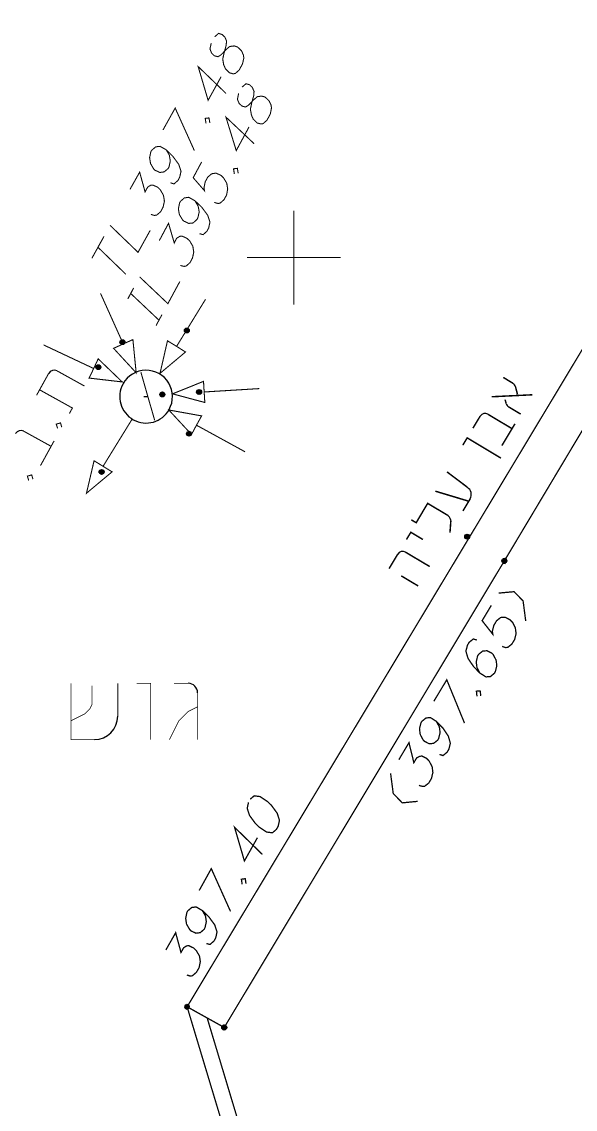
# Model space of a CAD drawing. Extents: x 489 to 720, y 1028 to 1176.
# Drawn here: x 543.43 to 549.33, y 1052.52 to 1064.11 of the extents above; entities that cross this region are included whole.
import ezdxf

# ---------------------------------------------------------------- set-up
doc = ezdxf.new("R2010")
doc.units = 0
doc.header["$MEASUREMENT"] = 0
for name, color, linetype in [('1202', 7, 'Continuous'), ('1501-ASFALT', 7, 'Continuous'), ('1501-EVEN-SOFA', 7, 'Continuous'), ('1501-GVUL', 7, 'Continuous'), ('2410-EVEN-SOFA', 7, 'Continuous'), ('4804-BIUV', 7, 'Continuous')]:
    doc.layers.add(name, color=color, linetype=linetype)

msp = doc.modelspace()

# ---------------------------------------------------------------- hatches: boundary and pattern name
at = {"layer": '1501-ASFALT', "linetype": 'Continuous', "ltscale": 0.045455}
for points in [[(548.153, 1058.635), (548.153, 1058.615), (548.152, 1058.625)], [(548.158, 1058.643), (548.158, 1058.607), (548.153, 1058.635)], [(548.158, 1058.607), (548.153, 1058.635), (548.153, 1058.615)], [(548.167, 1058.649), (548.167, 1058.601), (548.158, 1058.643)], [(548.167, 1058.601), (548.158, 1058.643), (548.158, 1058.607)], [(548.178, 1058.651), (548.178, 1058.599), (548.167, 1058.649)], [(548.178, 1058.599), (548.167, 1058.649), (548.167, 1058.601)], [(548.188, 1058.649), (548.188, 1058.601), (548.178, 1058.651)], [(548.188, 1058.601), (548.178, 1058.651), (548.178, 1058.599)], [(548.196, 1058.643), (548.196, 1058.607), (548.188, 1058.649)], [(548.196, 1058.607), (548.188, 1058.649), (548.188, 1058.601)], [(548.202, 1058.635), (548.202, 1058.615), (548.196, 1058.643)], [(548.202, 1058.615), (548.196, 1058.643), (548.196, 1058.607)], [(548.204, 1058.625), (548.202, 1058.635), (548.202, 1058.615)]]:
    msp.add_hatch(color=7, dxfattribs=at).paths.add_polyline_path(points, flags=0)
at = {"layer": '1501-EVEN-SOFA', "linetype": 'Continuous', "ltscale": 0.045455}
for points in [[(548.549, 1058.371), (548.598, 1058.354), (548.554, 1058.381)], [(548.55, 1058.36), (548.591, 1058.346), (548.549, 1058.371)], [(548.591, 1058.346), (548.549, 1058.371), (548.598, 1058.354)], [(548.555, 1058.351), (548.582, 1058.341), (548.55, 1058.36)], [(548.582, 1058.341), (548.55, 1058.36), (548.591, 1058.346)], [(548.554, 1058.381), (548.602, 1058.363), (548.561, 1058.388)], [(548.598, 1058.354), (548.554, 1058.381), (548.602, 1058.363)], [(548.562, 1058.345), (548.572, 1058.341), (548.555, 1058.351)], [(548.572, 1058.341), (548.555, 1058.351), (548.582, 1058.341)], [(548.561, 1058.388), (548.602, 1058.373), (548.57, 1058.392)], [(548.602, 1058.363), (548.561, 1058.388), (548.602, 1058.373)], [(548.57, 1058.392), (548.597, 1058.382), (548.58, 1058.393)], [(548.602, 1058.373), (548.57, 1058.392), (548.597, 1058.382)], [(548.597, 1058.382), (548.58, 1058.393), (548.589, 1058.39)], [(545.166, 1053.62), (545.215, 1053.604), (545.169, 1053.63)], [(545.166, 1053.609), (545.208, 1053.596), (545.166, 1053.62)], [(545.208, 1053.596), (545.166, 1053.62), (545.215, 1053.604)], [(545.171, 1053.6), (545.199, 1053.591), (545.166, 1053.609)], [(545.199, 1053.591), (545.166, 1053.609), (545.208, 1053.596)], [(545.169, 1053.63), (545.219, 1053.614), (545.175, 1053.637)], [(545.215, 1053.604), (545.169, 1053.63), (545.219, 1053.614)], [(545.179, 1053.593), (545.189, 1053.59), (545.171, 1053.6)], [(545.189, 1053.59), (545.171, 1053.6), (545.199, 1053.591)], [(545.175, 1053.637), (545.217, 1053.624), (545.185, 1053.642)], [(545.219, 1053.614), (545.175, 1053.637), (545.217, 1053.624)], [(545.217, 1053.624), (545.185, 1053.642), (545.213, 1053.633)], [(545.185, 1053.642), (545.213, 1053.633), (545.195, 1053.642)], [(545.213, 1053.633), (545.195, 1053.642), (545.205, 1053.639)], [(545.565, 1053.408), (545.614, 1053.391), (545.572, 1053.416)], [(545.572, 1053.416), (545.613, 1053.401), (545.581, 1053.421)], [(545.614, 1053.391), (545.572, 1053.416), (545.613, 1053.401)], [(545.613, 1053.401), (545.581, 1053.421), (545.608, 1053.41)], [(545.581, 1053.421), (545.608, 1053.41), (545.591, 1053.421)], [(545.608, 1053.41), (545.591, 1053.421), (545.602, 1053.417)], [(545.562, 1053.399), (545.61, 1053.382), (545.565, 1053.408)], [(545.562, 1053.389), (545.603, 1053.374), (545.562, 1053.399)], [(545.603, 1053.374), (545.562, 1053.399), (545.61, 1053.382)], [(545.566, 1053.38), (545.594, 1053.37), (545.562, 1053.389)], [(545.594, 1053.37), (545.562, 1053.389), (545.603, 1053.374)], [(545.61, 1053.382), (545.565, 1053.408), (545.614, 1053.391)], [(545.574, 1053.373), (545.583, 1053.37), (545.566, 1053.38)], [(545.583, 1053.37), (545.566, 1053.38), (545.594, 1053.37)]]:
    msp.add_hatch(color=251, dxfattribs=at).paths.add_polyline_path(points, flags=0)
at = {"layer": '1501-GVUL', "linetype": 'Continuous', "ltscale": 0.045455}
for points in [[(545.165, 1060.832), (545.165, 1060.812), (545.163, 1060.822)], [(545.171, 1060.84), (545.171, 1060.803), (545.165, 1060.832)], [(545.171, 1060.803), (545.165, 1060.832), (545.165, 1060.812)], [(545.179, 1060.846), (545.179, 1060.797), (545.171, 1060.84)], [(545.179, 1060.797), (545.171, 1060.84), (545.171, 1060.803)], [(545.189, 1060.848), (545.189, 1060.796), (545.179, 1060.846)], [(545.189, 1060.796), (545.179, 1060.846), (545.179, 1060.797)], [(545.199, 1060.846), (545.199, 1060.797), (545.189, 1060.848)], [(545.199, 1060.797), (545.189, 1060.848), (545.189, 1060.796)], [(545.207, 1060.84), (545.207, 1060.803), (545.199, 1060.846)], [(545.207, 1060.803), (545.199, 1060.846), (545.199, 1060.797)], [(545.213, 1060.832), (545.213, 1060.812), (545.207, 1060.84)], [(545.213, 1060.812), (545.207, 1060.84), (545.207, 1060.803)], [(545.215, 1060.822), (545.213, 1060.832), (545.213, 1060.812)], [(544.483, 1060.716), (544.483, 1060.679), (544.478, 1060.707)], [(544.492, 1060.722), (544.492, 1060.673), (544.483, 1060.716)], [(544.492, 1060.673), (544.483, 1060.716), (544.483, 1060.679)], [(544.503, 1060.724), (544.503, 1060.671), (544.492, 1060.722)], [(544.503, 1060.671), (544.492, 1060.722), (544.492, 1060.673)], [(544.512, 1060.722), (544.512, 1060.673), (544.503, 1060.724)], [(544.512, 1060.673), (544.503, 1060.724), (544.503, 1060.671)], [(544.521, 1060.716), (544.521, 1060.679), (544.512, 1060.722)], [(544.521, 1060.679), (544.512, 1060.722), (544.512, 1060.673)], [(544.527, 1060.707), (544.527, 1060.688), (544.521, 1060.716)], [(544.527, 1060.688), (544.521, 1060.716), (544.521, 1060.679)], [(544.478, 1060.707), (544.478, 1060.688), (544.475, 1060.698)], [(544.483, 1060.679), (544.478, 1060.707), (544.478, 1060.688)], [(544.529, 1060.698), (544.527, 1060.707), (544.527, 1060.688)], [(544.221, 1060.441), (544.221, 1060.421), (544.219, 1060.431)], [(544.227, 1060.45), (544.227, 1060.413), (544.221, 1060.441)], [(544.227, 1060.413), (544.221, 1060.441), (544.221, 1060.421)], [(544.235, 1060.456), (544.235, 1060.407), (544.227, 1060.45)], [(544.235, 1060.407), (544.227, 1060.45), (544.227, 1060.413)], [(544.245, 1060.457), (544.245, 1060.405), (544.235, 1060.456)], [(544.245, 1060.405), (544.235, 1060.456), (544.235, 1060.407)], [(544.255, 1060.456), (544.255, 1060.407), (544.245, 1060.457)], [(544.255, 1060.407), (544.245, 1060.457), (544.245, 1060.405)], [(544.264, 1060.45), (544.264, 1060.413), (544.255, 1060.456)], [(544.264, 1060.413), (544.255, 1060.456), (544.255, 1060.407)], [(544.27, 1060.441), (544.27, 1060.421), (544.264, 1060.45)], [(544.27, 1060.421), (544.264, 1060.45), (544.264, 1060.413)], [(544.271, 1060.431), (544.27, 1060.441), (544.27, 1060.421)], [(545.296, 1060.176), (545.296, 1060.156), (545.294, 1060.166)], [(545.302, 1060.184), (545.302, 1060.147), (545.296, 1060.176)], [(545.302, 1060.147), (545.296, 1060.176), (545.296, 1060.156)], [(545.311, 1060.19), (545.311, 1060.141), (545.302, 1060.184)], [(545.311, 1060.141), (545.302, 1060.184), (545.302, 1060.147)], [(545.32, 1060.192), (545.32, 1060.14), (545.311, 1060.19)], [(545.32, 1060.14), (545.311, 1060.19), (545.311, 1060.141)], [(545.33, 1060.19), (545.33, 1060.141), (545.32, 1060.192)], [(545.33, 1060.141), (545.32, 1060.192), (545.32, 1060.14)], [(545.339, 1060.184), (545.339, 1060.147), (545.33, 1060.19)], [(545.339, 1060.147), (545.33, 1060.19), (545.33, 1060.141)], [(545.345, 1060.176), (545.345, 1060.156), (545.339, 1060.184)], [(545.345, 1060.156), (545.339, 1060.184), (545.339, 1060.147)], [(545.347, 1060.166), (545.345, 1060.176), (545.345, 1060.156)], [(545.188, 1059.732), (545.188, 1059.713), (545.186, 1059.722)], [(545.194, 1059.741), (545.194, 1059.704), (545.188, 1059.732)], [(545.194, 1059.704), (545.188, 1059.732), (545.188, 1059.713)], [(545.202, 1059.747), (545.202, 1059.698), (545.194, 1059.741)], [(545.202, 1059.698), (545.194, 1059.741), (545.194, 1059.704)], [(545.212, 1059.749), (545.212, 1059.696), (545.202, 1059.747)], [(545.212, 1059.696), (545.202, 1059.747), (545.202, 1059.698)], [(545.222, 1059.747), (545.222, 1059.698), (545.212, 1059.749)], [(545.222, 1059.698), (545.212, 1059.749), (545.212, 1059.696)], [(545.231, 1059.741), (545.231, 1059.704), (545.222, 1059.747)], [(545.231, 1059.704), (545.222, 1059.747), (545.222, 1059.698)], [(545.237, 1059.732), (545.237, 1059.713), (545.231, 1059.741)], [(545.237, 1059.713), (545.231, 1059.741), (545.231, 1059.704)], [(545.238, 1059.722), (545.237, 1059.732), (545.237, 1059.713)], [(544.256, 1059.325), (544.256, 1059.305), (544.255, 1059.315)], [(544.263, 1059.333), (544.263, 1059.297), (544.256, 1059.325)], [(544.263, 1059.297), (544.256, 1059.325), (544.256, 1059.305)], [(544.271, 1059.339), (544.271, 1059.291), (544.263, 1059.333)], [(544.271, 1059.291), (544.263, 1059.333), (544.263, 1059.297)], [(544.281, 1059.341), (544.281, 1059.289), (544.271, 1059.339)], [(544.281, 1059.289), (544.271, 1059.339), (544.271, 1059.291)], [(544.291, 1059.339), (544.291, 1059.291), (544.281, 1059.341)], [(544.291, 1059.291), (544.281, 1059.341), (544.281, 1059.289)], [(544.299, 1059.333), (544.299, 1059.297), (544.291, 1059.339)], [(544.299, 1059.297), (544.291, 1059.339), (544.291, 1059.291)], [(544.305, 1059.325), (544.305, 1059.305), (544.299, 1059.333)], [(544.305, 1059.305), (544.299, 1059.333), (544.299, 1059.297)], [(544.307, 1059.315), (544.305, 1059.325), (544.305, 1059.305)]]:
    msp.add_hatch(color=7, dxfattribs=at).paths.add_polyline_path(points, flags=0)
at = {"layer": '4804-BIUV', "linetype": 'Continuous', "ltscale": 0.045455}
for points in [[(544.904, 1060.151), (544.904, 1060.131), (544.902, 1060.141)], [(544.91, 1060.159), (544.91, 1060.122), (544.904, 1060.151)], [(544.91, 1060.122), (544.904, 1060.151), (544.904, 1060.131)], [(544.917, 1060.165), (544.917, 1060.116), (544.91, 1060.159)], [(544.917, 1060.116), (544.91, 1060.159), (544.91, 1060.122)], [(544.928, 1060.167), (544.928, 1060.115), (544.917, 1060.165)], [(544.928, 1060.115), (544.917, 1060.165), (544.917, 1060.116)], [(544.938, 1060.165), (544.938, 1060.116), (544.928, 1060.167)], [(544.938, 1060.116), (544.928, 1060.167), (544.928, 1060.115)], [(544.946, 1060.159), (544.946, 1060.122), (544.938, 1060.165)], [(544.946, 1060.122), (544.938, 1060.165), (544.938, 1060.116)], [(544.952, 1060.151), (544.952, 1060.131), (544.946, 1060.159)], [(544.952, 1060.131), (544.946, 1060.159), (544.946, 1060.122)], [(544.954, 1060.141), (544.952, 1060.151), (544.952, 1060.131)]]:
    msp.add_hatch(color=98, dxfattribs=at).paths.add_polyline_path(points, flags=0)

# ---------------------------------------------------------------- linework, layer by layer
at = {"color": 98, "linetype": 'Continuous', "ltscale": 0.045455, "const_width": 0.0112}
for points in [[(545.449, 1063.884), (545.436, 1063.821), (545.454, 1063.776), (545.482, 1063.749), (545.521, 1063.739), (545.553, 1063.758), (545.604, 1063.812), (545.646, 1063.848), (545.694, 1063.854), (545.731, 1063.842), (545.773, 1063.801), (545.792, 1063.757), (545.797, 1063.726), (545.783, 1063.663), (545.747, 1063.597), (545.705, 1063.56), (545.681, 1063.557), (545.644, 1063.568), (545.602, 1063.609), (545.582, 1063.654), (545.572, 1063.714), (545.586, 1063.778), (545.608, 1063.858), (545.613, 1063.906), (545.594, 1063.949), (545.565, 1063.976), (545.528, 1063.988), (545.486, 1063.951)], [(545.608, 1063.347), (545.31, 1063.634), (545.416, 1063.275), (545.555, 1063.526)], [(545.741, 1063.348), (545.729, 1063.284), (545.748, 1063.24), (545.778, 1063.213), (545.815, 1063.203), (545.847, 1063.223), (545.898, 1063.276), (545.94, 1063.313), (545.987, 1063.32), (546.024, 1063.309), (546.067, 1063.268), (546.087, 1063.224), (546.092, 1063.195), (546.08, 1063.13), (546.044, 1063.063), (546.002, 1063.026), (545.978, 1063.023), (545.94, 1063.033), (545.897, 1063.074), (545.878, 1063.118), (545.867, 1063.179), (545.88, 1063.242), (545.902, 1063.323), (545.906, 1063.371), (545.886, 1063.414), (545.857, 1063.441), (545.82, 1063.451), (545.778, 1063.415)], [(544.935, 1062.959), (545.065, 1063.192), (545.27, 1062.738)], [(545.394, 1063.029), (545.385, 1063.082), (545.425, 1063.087), (545.435, 1063.034)], [(545.907, 1062.812), (545.606, 1063.096), (545.716, 1062.739), (545.852, 1062.99)], [(544.97, 1062.747), (545.003, 1062.689), (545.013, 1062.628), (544.999, 1062.564), (544.99, 1062.548), (544.948, 1062.512), (544.902, 1062.506), (544.849, 1062.53), (544.836, 1062.543), (544.802, 1062.601), (544.792, 1062.663), (544.805, 1062.726), (544.815, 1062.742), (544.857, 1062.779), (544.904, 1062.784), (544.97, 1062.747), (545.04, 1062.678), (545.103, 1062.592), (545.127, 1062.518), (545.113, 1062.455), (545.095, 1062.421), (545.053, 1062.384), (545.015, 1062.396)], [(545.347, 1062.618), (545.257, 1062.45), (545.377, 1062.312), (545.372, 1062.341), (545.385, 1062.406), (545.412, 1062.456), (545.454, 1062.492), (545.5, 1062.499), (545.553, 1062.475), (545.581, 1062.448), (545.615, 1062.391), (545.625, 1062.33), (545.613, 1062.266), (545.586, 1062.216), (545.544, 1062.179), (545.521, 1062.175), (545.482, 1062.187)], [(544.583, 1062.326), (544.686, 1062.509), (544.744, 1062.299), (544.771, 1062.349), (544.804, 1062.37), (544.827, 1062.372), (544.879, 1062.348), (544.907, 1062.32), (544.94, 1062.263), (544.95, 1062.201), (544.937, 1062.138), (544.91, 1062.088), (544.867, 1062.051), (544.844, 1062.048), (544.806, 1062.059)], [(545.696, 1062.491), (545.687, 1062.545), (545.728, 1062.55), (545.737, 1062.497)], [(545.275, 1062.205), (545.31, 1062.147), (545.321, 1062.087), (545.307, 1062.022), (545.298, 1062.006), (545.257, 1061.968), (545.21, 1061.963), (545.158, 1061.987), (545.144, 1062), (545.11, 1062.057), (545.099, 1062.117), (545.112, 1062.182), (545.121, 1062.198), (545.163, 1062.235), (545.21, 1062.241), (545.275, 1062.205), (545.347, 1062.137), (545.411, 1062.051), (545.436, 1061.978), (545.422, 1061.914), (545.404, 1061.88), (545.363, 1061.843), (545.324, 1061.854)], [(544.669, 1061.655), (544.371, 1061.942), (544.669, 1061.655), (544.798, 1061.888)], [(544.895, 1061.779), (544.994, 1061.964), (545.055, 1061.755), (545.081, 1061.805), (545.114, 1061.825), (545.138, 1061.828), (545.19, 1061.804), (545.219, 1061.778), (545.253, 1061.72), (545.263, 1061.659), (545.25, 1061.595), (545.223, 1061.545), (545.181, 1061.508), (545.158, 1061.505), (545.12, 1061.515)], [(544.177, 1061.592), (544.306, 1061.825), (544.241, 1061.709), (544.539, 1061.421)], [(544.987, 1061.108), (544.686, 1061.393), (544.987, 1061.108), (545.114, 1061.343)], [(544.861, 1060.874), (544.892, 1060.932), (544.59, 1061.217), (544.56, 1061.158), (544.622, 1061.275), (544.59, 1061.217), (544.892, 1060.932), (544.924, 1060.991)], [(543.716, 1060.365), (543.587, 1060.132)], [(544.098, 1060.23), (543.807, 1060.391)], [(543.619, 1060.19), (543.969, 1059.996), (543.937, 1059.938)], [(543.811, 1059.779), (543.797, 1059.824), (543.842, 1059.837), (543.856, 1059.791)], [(543.742, 1059.588), (543.45, 1059.749)], [(543.629, 1059.383), (543.774, 1059.646)], [(543.503, 1059.224), (543.489, 1059.27), (543.535, 1059.283), (543.548, 1059.238)]]:
    msp.add_lwpolyline(points, dxfattribs=at)
at = {"color": 250, "linetype": 'Continuous', "ltscale": 0.045455}
for points, const_width in [([(548.666, 1060.26), (548.564, 1060.322)], 0.0158), ([(548.44, 1060.116), (548.873, 1060.137)], 0.0158), ([(548.715, 1060.141), (548.694, 1060.223)], 0.0158), ([(548.583, 1060.085), (548.594, 1060.045)], 0.0158), ([(548.317, 1059.909), (548.24, 1059.781)], 0.0158), ([(548.657, 1059.776), (548.399, 1059.93)], 0.0158), ([(548.621, 1060.008), (548.749, 1059.931)], 0.0158), ([(548.549, 1059.596), (548.688, 1059.828)], 0.0158), ([(548.132, 1059.6), (548.179, 1059.678), (548.539, 1059.462)], 0.0158), ([(548.179, 1059.153), (547.963, 1059.316)], 0.0158), ([(547.839, 1059.11), (548.195, 1059.003)], 0.0158), ([(547.964, 1058.857), (547.757, 1058.98), (547.635, 1058.774), (547.582, 1058.805)], 0.0158), ([(548.133, 1058.899), (548.211, 1059.029)], 0.0158), ([(547.995, 1058.667), (548.005, 1058.801)], 0.0158), ([(547.531, 1058.595), (547.578, 1058.672), (547.706, 1058.595)], 0.0158), ([(547.439, 1058.44), (547.346, 1058.285)], 0.0158), ([(547.779, 1058.307), (547.521, 1058.46)], 0.0158), ([(547.656, 1058.1), (547.475, 1058.208)], 0.0158), ([(548.514, 1058.024), (548.679, 1058.039), (548.775, 1057.94), (548.803, 1057.726)], 0.0138), ([(548.436, 1057.893), (548.338, 1057.73), (548.452, 1057.585), (548.447, 1057.616), (548.463, 1057.68), (548.492, 1057.729), (548.536, 1057.764), (548.583, 1057.767), (548.633, 1057.741), (548.662, 1057.713), (548.692, 1057.655), (548.7, 1057.593), (548.685, 1057.53), (548.655, 1057.481), (548.612, 1057.446), (548.589, 1057.443), (548.552, 1057.456)], 0.0138), ([(548.281, 1057.524), (548.244, 1057.535), (548.2, 1057.5), (548.181, 1057.468), (548.165, 1057.405), (548.187, 1057.33), (548.246, 1057.242), (548.314, 1057.172), (548.379, 1057.131), (548.427, 1057.135), (548.469, 1057.17), (548.479, 1057.187), (548.495, 1057.25), (548.487, 1057.31), (548.455, 1057.37), (548.441, 1057.384), (548.39, 1057.41), (548.344, 1057.406), (548.3, 1057.371), (548.29, 1057.355), (548.275, 1057.291), (548.283, 1057.23), (548.314, 1057.172)], 0.0138), ([(547.823, 1056.871), (547.961, 1057.1), (548.15, 1056.639)], 0.0138), ([(548.283, 1056.925), (548.277, 1056.979), (548.317, 1056.982), (548.324, 1056.929)], 0.0138)]:
    msp.add_lwpolyline(points, dxfattribs=dict(at, const_width=const_width))
at = {"color": 218, "linetype": 'Continuous', "ltscale": 0.045455, "const_width": 0.00825}
for points in [[(543.953, 1057.063), (543.953, 1056.462), (544.203, 1056.462)], [(543.953, 1056.663), (544.103, 1056.738), (544.153, 1056.788), (544.178, 1056.838), (544.178, 1057.038)], [(544.453, 1056.713), (544.453, 1057.063)], [(544.653, 1057.063), (544.803, 1057.063), (544.803, 1056.462)], [(545.204, 1057.063), (545.054, 1057.063)], [(545.304, 1056.462), (545.304, 1056.963)], [(545.004, 1056.462), (545.104, 1056.663), (545.204, 1056.763), (545.304, 1056.813)]]:
    msp.add_lwpolyline(points, dxfattribs=at)
at = {"color": 251, "linetype": 'Continuous', "ltscale": 0.045455, "const_width": 0.0138}
for points in [[(547.85, 1056.657), (547.882, 1056.598), (547.89, 1056.538), (547.874, 1056.474), (547.864, 1056.457), (547.821, 1056.423), (547.774, 1056.418), (547.723, 1056.445), (547.71, 1056.458), (547.678, 1056.517), (547.67, 1056.579), (547.686, 1056.642), (547.696, 1056.658), (547.739, 1056.693), (547.786, 1056.698), (547.85, 1056.657), (547.919, 1056.587), (547.978, 1056.499), (547.999, 1056.424), (547.983, 1056.36), (547.964, 1056.328), (547.921, 1056.293), (547.883, 1056.305)], [(547.45, 1056.249), (547.558, 1056.43), (547.61, 1056.217), (547.639, 1056.267), (547.672, 1056.285), (547.696, 1056.288), (547.747, 1056.262), (547.774, 1056.233), (547.805, 1056.174), (547.813, 1056.113), (547.798, 1056.05), (547.769, 1056), (547.725, 1055.966), (547.702, 1055.964), (547.664, 1055.975)], [(547.362, 1056.103), (547.39, 1055.889), (547.486, 1055.789), (547.65, 1055.805)], [(545.847, 1055.795), (545.833, 1055.731), (545.857, 1055.656), (545.919, 1055.571), (545.961, 1055.53), (546.04, 1055.478), (546.102, 1055.47), (546.144, 1055.506), (546.163, 1055.539), (546.177, 1055.603), (546.153, 1055.678), (546.091, 1055.763), (546.048, 1055.804), (545.969, 1055.856), (545.907, 1055.864), (545.865, 1055.828)], [(545.995, 1055.239), (545.698, 1055.529), (545.803, 1055.17), (545.942, 1055.418)], [(545.321, 1054.855), (545.45, 1055.088), (545.655, 1054.632)], [(545.779, 1054.922), (545.771, 1054.975), (545.812, 1054.981), (545.82, 1054.928)], [(545.355, 1054.641), (545.388, 1054.583), (545.397, 1054.523), (545.383, 1054.459), (545.374, 1054.442), (545.332, 1054.406), (545.286, 1054.4), (545.233, 1054.425), (545.22, 1054.439), (545.186, 1054.497), (545.177, 1054.558), (545.19, 1054.622), (545.199, 1054.638), (545.241, 1054.674), (545.289, 1054.68), (545.355, 1054.641), (545.425, 1054.573), (545.487, 1054.488), (545.511, 1054.413), (545.497, 1054.349), (545.478, 1054.316), (545.436, 1054.28), (545.398, 1054.29)], [(544.966, 1054.222), (545.07, 1054.405), (545.127, 1054.195), (545.155, 1054.245), (545.187, 1054.265), (545.211, 1054.267), (545.263, 1054.242), (545.29, 1054.215), (545.324, 1054.157), (545.333, 1054.097), (545.32, 1054.033), (545.291, 1053.983), (545.249, 1053.947), (545.227, 1053.943), (545.189, 1053.955)]]:
    msp.add_lwpolyline(points, dxfattribs=at)
at = {"color": 98, "linetype": 'Continuous', "ltscale": 0.045455}
for centre in [(543.774, 1060.333), (543.419, 1059.691)]:
    msp.add_arc(centre, 0.0659, 60.9631, 150.9576, dxfattribs=at)
at = {"color": 250, "linetype": 'Continuous', "ltscale": 0.045455}
for centre, radius, start, end in [((548.636, 1060.208), 0.0591, 14.1339, 59.1339), ((548.636, 1060.208), 0.0591, 14.1339, 59.1339), ((548.652, 1060.059), 0.0591, 194.1339, 239.1339), ((548.652, 1060.059), 0.0591, 194.1339, 239.1339), ((548.369, 1059.879), 0.0591, 59.1394, 149.1339), ((548.133, 1059.074), 0.0898, 329.1339, 419.1339), ((547.917, 1058.78), 0.0898, 14.1339, 59.1339), ((547.49, 1058.409), 0.0591, 59.1394, 149.1339)]:
    msp.add_arc(centre, radius, start, end, dxfattribs=at)
at = {"color": 218, "linetype": 'Continuous', "ltscale": 0.045455}
for centre, radius, start, end in [((545.204, 1056.963), 0.1, 0.0055, 90), ((544.203, 1056.713), 0.25, 270.0055, 360)]:
    msp.add_arc(centre, radius, start, end, dxfattribs=at)
at = {"layer": '1202', "color": 7, "linetype": 'Continuous', "ltscale": 0.045455, "const_width": 0.0112}
for points in [[(546.33, 1062.1), (546.33, 1061.099)], [(546.831, 1061.599), (545.83, 1061.599)]]:
    msp.add_lwpolyline(points, dxfattribs=at)
at = {"layer": '1501-ASFALT', "color": 7, "linetype": 'Continuous', "ltscale": 0.045455}
for points in [[(548.153, 1058.635), (548.153, 1058.615), (548.152, 1058.625)], [(548.158, 1058.643), (548.158, 1058.607), (548.153, 1058.635)], [(548.158, 1058.607), (548.153, 1058.635), (548.153, 1058.615)], [(548.167, 1058.649), (548.167, 1058.601), (548.158, 1058.643)], [(548.167, 1058.601), (548.158, 1058.643), (548.158, 1058.607)], [(548.178, 1058.651), (548.178, 1058.599), (548.167, 1058.649)], [(548.178, 1058.599), (548.167, 1058.649), (548.167, 1058.601)], [(548.188, 1058.649), (548.188, 1058.601), (548.178, 1058.651)], [(548.188, 1058.601), (548.178, 1058.651), (548.178, 1058.599)], [(548.196, 1058.643), (548.196, 1058.607), (548.188, 1058.649)], [(548.196, 1058.607), (548.188, 1058.649), (548.188, 1058.601)], [(548.202, 1058.635), (548.202, 1058.615), (548.196, 1058.643)], [(548.202, 1058.615), (548.196, 1058.643), (548.196, 1058.607)], [(548.204, 1058.625), (548.202, 1058.635), (548.202, 1058.615)]]:
    msp.add_lwpolyline(points, dxfattribs=at)
at = {"layer": '1501-ASFALT', "color": 7, "linetype": 'Continuous', "ltscale": 0.045455, "const_width": 0.00825}
msp.add_lwpolyline([(548.16, 1058.625), (548.196, 1058.625)], dxfattribs=at)
at = {"layer": '1501-ASFALT', "color": 7, "linetype": 'Continuous', "ltscale": 0.045455}
msp.add_circle((548.178, 1058.625), 0.0261, dxfattribs=at)
at = {"layer": '1501-EVEN-SOFA', "color": 251, "linetype": 'Continuous', "ltscale": 0.045455, "const_width": 0.0138}
for points in [[(548.545, 1058.367), (548.606, 1058.367)], [(545.162, 1053.616), (545.223, 1053.616)], [(545.557, 1053.396), (545.619, 1053.396)]]:
    msp.add_lwpolyline(points, dxfattribs=at)
at = {"layer": '1501-EVEN-SOFA', "color": 251, "linetype": 'Continuous', "ltscale": 0.045455}
for points in [[(548.549, 1058.371), (548.598, 1058.354), (548.554, 1058.381)], [(548.55, 1058.36), (548.591, 1058.346), (548.549, 1058.371)], [(548.591, 1058.346), (548.549, 1058.371), (548.598, 1058.354)], [(548.555, 1058.351), (548.582, 1058.341), (548.55, 1058.36)], [(548.582, 1058.341), (548.55, 1058.36), (548.591, 1058.346)], [(548.554, 1058.381), (548.602, 1058.363), (548.561, 1058.388)], [(548.598, 1058.354), (548.554, 1058.381), (548.602, 1058.363)], [(548.562, 1058.345), (548.572, 1058.341), (548.555, 1058.351)], [(548.572, 1058.341), (548.555, 1058.351), (548.582, 1058.341)], [(548.561, 1058.388), (548.602, 1058.373), (548.57, 1058.392)], [(548.602, 1058.363), (548.561, 1058.388), (548.602, 1058.373)], [(548.57, 1058.392), (548.597, 1058.382), (548.58, 1058.393)], [(548.602, 1058.373), (548.57, 1058.392), (548.597, 1058.382)], [(548.597, 1058.382), (548.58, 1058.393), (548.589, 1058.39)], [(545.166, 1053.62), (545.215, 1053.604), (545.169, 1053.63)], [(545.166, 1053.609), (545.208, 1053.596), (545.166, 1053.62)], [(545.208, 1053.596), (545.166, 1053.62), (545.215, 1053.604)], [(545.171, 1053.6), (545.199, 1053.591), (545.166, 1053.609)], [(545.199, 1053.591), (545.166, 1053.609), (545.208, 1053.596)], [(545.169, 1053.63), (545.219, 1053.614), (545.175, 1053.637)], [(545.215, 1053.604), (545.169, 1053.63), (545.219, 1053.614)], [(545.179, 1053.593), (545.189, 1053.59), (545.171, 1053.6)], [(545.189, 1053.59), (545.171, 1053.6), (545.199, 1053.591)], [(545.175, 1053.637), (545.217, 1053.624), (545.185, 1053.642)], [(545.219, 1053.614), (545.175, 1053.637), (545.217, 1053.624)], [(545.217, 1053.624), (545.185, 1053.642), (545.213, 1053.633)], [(545.185, 1053.642), (545.213, 1053.633), (545.195, 1053.642)], [(545.213, 1053.633), (545.195, 1053.642), (545.205, 1053.639)], [(545.565, 1053.408), (545.614, 1053.391), (545.572, 1053.416)], [(545.572, 1053.416), (545.613, 1053.401), (545.581, 1053.421)], [(545.614, 1053.391), (545.572, 1053.416), (545.613, 1053.401)], [(545.613, 1053.401), (545.581, 1053.421), (545.608, 1053.41)], [(545.581, 1053.421), (545.608, 1053.41), (545.591, 1053.421)], [(545.608, 1053.41), (545.591, 1053.421), (545.602, 1053.417)], [(545.562, 1053.399), (545.61, 1053.382), (545.565, 1053.408)], [(545.562, 1053.389), (545.603, 1053.374), (545.562, 1053.399)], [(545.603, 1053.374), (545.562, 1053.399), (545.61, 1053.382)], [(545.566, 1053.38), (545.594, 1053.37), (545.562, 1053.389)], [(545.594, 1053.37), (545.562, 1053.389), (545.603, 1053.374)], [(545.61, 1053.382), (545.565, 1053.408), (545.614, 1053.391)], [(545.574, 1053.373), (545.583, 1053.37), (545.566, 1053.38)], [(545.583, 1053.37), (545.566, 1053.38), (545.594, 1053.37)]]:
    msp.add_lwpolyline(points, dxfattribs=at)
for centre in [(548.575, 1058.367), (545.588, 1053.396)]:
    msp.add_circle(centre, 0.0261, dxfattribs=at)
msp.add_arc((545.192, 1053.616), 0.0261, 330.7709, 330.7709, dxfattribs=at)
at = {"layer": '1501-GVUL', "color": 7, "linetype": 'Continuous', "ltscale": 0.045455}
for points in [[(545.165, 1060.832), (545.165, 1060.812), (545.163, 1060.822)], [(545.171, 1060.84), (545.171, 1060.803), (545.165, 1060.832)], [(545.171, 1060.803), (545.165, 1060.832), (545.165, 1060.812)], [(545.179, 1060.846), (545.179, 1060.797), (545.171, 1060.84)], [(545.179, 1060.797), (545.171, 1060.84), (545.171, 1060.803)], [(545.189, 1060.848), (545.189, 1060.796), (545.179, 1060.846)], [(545.189, 1060.796), (545.179, 1060.846), (545.179, 1060.797)], [(545.199, 1060.846), (545.199, 1060.797), (545.189, 1060.848)], [(545.199, 1060.797), (545.189, 1060.848), (545.189, 1060.796)], [(545.207, 1060.84), (545.207, 1060.803), (545.199, 1060.846)], [(545.207, 1060.803), (545.199, 1060.846), (545.199, 1060.797)], [(545.213, 1060.832), (545.213, 1060.812), (545.207, 1060.84)], [(545.213, 1060.812), (545.207, 1060.84), (545.207, 1060.803)], [(545.215, 1060.822), (545.213, 1060.832), (545.213, 1060.812)], [(544.483, 1060.716), (544.483, 1060.679), (544.478, 1060.707)], [(544.492, 1060.722), (544.492, 1060.673), (544.483, 1060.716)], [(544.492, 1060.673), (544.483, 1060.716), (544.483, 1060.679)], [(544.503, 1060.724), (544.503, 1060.671), (544.492, 1060.722)], [(544.503, 1060.671), (544.492, 1060.722), (544.492, 1060.673)], [(544.512, 1060.722), (544.512, 1060.673), (544.503, 1060.724)], [(544.512, 1060.673), (544.503, 1060.724), (544.503, 1060.671)], [(544.521, 1060.716), (544.521, 1060.679), (544.512, 1060.722)], [(544.521, 1060.679), (544.512, 1060.722), (544.512, 1060.673)], [(544.527, 1060.707), (544.527, 1060.688), (544.521, 1060.716)], [(544.527, 1060.688), (544.521, 1060.716), (544.521, 1060.679)], [(544.478, 1060.707), (544.478, 1060.688), (544.475, 1060.698)], [(544.483, 1060.679), (544.478, 1060.707), (544.478, 1060.688)], [(544.529, 1060.698), (544.527, 1060.707), (544.527, 1060.688)], [(544.221, 1060.441), (544.221, 1060.421), (544.219, 1060.431)], [(544.227, 1060.45), (544.227, 1060.413), (544.221, 1060.441)], [(544.227, 1060.413), (544.221, 1060.441), (544.221, 1060.421)], [(544.235, 1060.456), (544.235, 1060.407), (544.227, 1060.45)], [(544.235, 1060.407), (544.227, 1060.45), (544.227, 1060.413)], [(544.245, 1060.457), (544.245, 1060.405), (544.235, 1060.456)], [(544.245, 1060.405), (544.235, 1060.456), (544.235, 1060.407)], [(544.255, 1060.456), (544.255, 1060.407), (544.245, 1060.457)], [(544.255, 1060.407), (544.245, 1060.457), (544.245, 1060.405)], [(544.264, 1060.45), (544.264, 1060.413), (544.255, 1060.456)], [(544.264, 1060.413), (544.255, 1060.456), (544.255, 1060.407)], [(544.27, 1060.441), (544.27, 1060.421), (544.264, 1060.45)], [(544.27, 1060.421), (544.264, 1060.45), (544.264, 1060.413)], [(544.271, 1060.431), (544.27, 1060.441), (544.27, 1060.421)], [(545.296, 1060.176), (545.296, 1060.156), (545.294, 1060.166)], [(545.302, 1060.184), (545.302, 1060.147), (545.296, 1060.176)], [(545.302, 1060.147), (545.296, 1060.176), (545.296, 1060.156)], [(545.311, 1060.19), (545.311, 1060.141), (545.302, 1060.184)], [(545.311, 1060.141), (545.302, 1060.184), (545.302, 1060.147)], [(545.32, 1060.192), (545.32, 1060.14), (545.311, 1060.19)], [(545.32, 1060.14), (545.311, 1060.19), (545.311, 1060.141)], [(545.33, 1060.19), (545.33, 1060.141), (545.32, 1060.192)], [(545.33, 1060.141), (545.32, 1060.192), (545.32, 1060.14)], [(545.339, 1060.184), (545.339, 1060.147), (545.33, 1060.19)], [(545.339, 1060.147), (545.33, 1060.19), (545.33, 1060.141)], [(545.345, 1060.176), (545.345, 1060.156), (545.339, 1060.184)], [(545.345, 1060.156), (545.339, 1060.184), (545.339, 1060.147)], [(545.347, 1060.166), (545.345, 1060.176), (545.345, 1060.156)], [(545.188, 1059.732), (545.188, 1059.713), (545.186, 1059.722)], [(545.194, 1059.741), (545.194, 1059.704), (545.188, 1059.732)], [(545.194, 1059.704), (545.188, 1059.732), (545.188, 1059.713)], [(545.202, 1059.747), (545.202, 1059.698), (545.194, 1059.741)], [(545.202, 1059.698), (545.194, 1059.741), (545.194, 1059.704)], [(545.212, 1059.749), (545.212, 1059.696), (545.202, 1059.747)], [(545.212, 1059.696), (545.202, 1059.747), (545.202, 1059.698)], [(545.222, 1059.747), (545.222, 1059.698), (545.212, 1059.749)], [(545.222, 1059.698), (545.212, 1059.749), (545.212, 1059.696)], [(545.231, 1059.741), (545.231, 1059.704), (545.222, 1059.747)], [(545.231, 1059.704), (545.222, 1059.747), (545.222, 1059.698)], [(545.237, 1059.732), (545.237, 1059.713), (545.231, 1059.741)], [(545.237, 1059.713), (545.231, 1059.741), (545.231, 1059.704)], [(545.238, 1059.722), (545.237, 1059.732), (545.237, 1059.713)], [(544.256, 1059.325), (544.256, 1059.305), (544.255, 1059.315)], [(544.263, 1059.333), (544.263, 1059.297), (544.256, 1059.325)], [(544.263, 1059.297), (544.256, 1059.325), (544.256, 1059.305)], [(544.271, 1059.339), (544.271, 1059.291), (544.263, 1059.333)], [(544.271, 1059.291), (544.263, 1059.333), (544.263, 1059.297)], [(544.281, 1059.341), (544.281, 1059.289), (544.271, 1059.339)], [(544.281, 1059.289), (544.271, 1059.339), (544.271, 1059.291)], [(544.291, 1059.339), (544.291, 1059.291), (544.281, 1059.341)], [(544.291, 1059.291), (544.281, 1059.341), (544.281, 1059.289)], [(544.299, 1059.333), (544.299, 1059.297), (544.291, 1059.339)], [(544.299, 1059.297), (544.291, 1059.339), (544.291, 1059.291)], [(544.305, 1059.325), (544.305, 1059.305), (544.299, 1059.333)], [(544.305, 1059.305), (544.299, 1059.333), (544.299, 1059.297)], [(544.307, 1059.315), (544.305, 1059.325), (544.305, 1059.305)]]:
    msp.add_lwpolyline(points, dxfattribs=at)
at = {"layer": '1501-GVUL', "color": 7, "linetype": 'Continuous', "ltscale": 0.045455, "const_width": 0.0112}
for points in [[(545.164, 1060.822), (545.214, 1060.822)], [(544.478, 1060.698), (544.528, 1060.698)], [(544.22, 1060.431), (544.27, 1060.431)], [(545.295, 1060.166), (545.345, 1060.166)], [(545.187, 1059.722), (545.237, 1059.722)], [(544.256, 1059.315), (544.306, 1059.315)]]:
    msp.add_lwpolyline(points, dxfattribs=at)
at = {"layer": '1501-GVUL', "color": 7, "linetype": 'Continuous', "ltscale": 0.045455}
for centre in [(545.189, 1060.822), (544.503, 1060.698), (544.245, 1060.431), (545.32, 1060.166), (545.212, 1059.722), (544.281, 1059.315)]:
    msp.add_circle(centre, 0.0261, dxfattribs=at)
at = {"layer": '2410-EVEN-SOFA', "color": 251, "linetype": 'Continuous', "ltscale": 0.045455, "const_width": 0.0138}
for points in [[(537.753, 1037.748), (539.744, 1041.204), (543.372, 1047.492), (545.783, 1051.654), (545.192, 1053.616), (545.588, 1053.396), (548.575, 1058.367), (551.61, 1063.442), (552.991, 1065.748), (552.627, 1065.973), (553.637, 1067.723)], [(545.192, 1053.616), (552.627, 1065.973)], [(545.406, 1053.497), (545.967, 1051.632), (543.52, 1047.407), (539.891, 1041.118), (537.9, 1037.664)]]:
    msp.add_lwpolyline(points, dxfattribs=at)
at = {"layer": '4804-BIUV', "color": 98, "linetype": 'Continuous', "ltscale": 0.045455, "const_width": 0.0112}
for points in [[(544.269, 1061.217), (544.511, 1060.679), (544.614, 1060.725), (544.649, 1060.371), (544.408, 1060.632), (544.511, 1060.679)], [(545.389, 1061.155), (545.08, 1060.653), (545.175, 1060.593), (544.903, 1060.365), (544.983, 1060.712), (545.08, 1060.653)], [(543.662, 1060.668), (544.196, 1060.417), (544.244, 1060.52), (544.5, 1060.274), (544.147, 1060.315), (544.196, 1060.417)], [(544.846, 1059.866), (544.699, 1060.378)], [(545.963, 1060.203), (545.374, 1060.167), (545.381, 1060.055), (545.037, 1060.147), (545.367, 1060.28), (545.374, 1060.167)], [(544.903, 1060.141), (544.953, 1060.141)], [(544.73, 1060.117), (544.78, 1060.117)], [(545.811, 1059.529), (545.292, 1059.813), (545.239, 1059.714), (544.997, 1059.975), (545.347, 1059.912), (545.292, 1059.813)], [(544.606, 1059.878), (544.296, 1059.375), (544.392, 1059.316), (544.119, 1059.088), (544.2, 1059.434), (544.296, 1059.375)]]:
    msp.add_lwpolyline(points, dxfattribs=at)
at = {"layer": '4804-BIUV', "color": 98, "linetype": 'Continuous', "ltscale": 0.045455}
for points in [[(544.904, 1060.151), (544.904, 1060.131), (544.902, 1060.141)], [(544.91, 1060.159), (544.91, 1060.122), (544.904, 1060.151)], [(544.91, 1060.122), (544.904, 1060.151), (544.904, 1060.131)], [(544.917, 1060.165), (544.917, 1060.116), (544.91, 1060.159)], [(544.917, 1060.116), (544.91, 1060.159), (544.91, 1060.122)], [(544.928, 1060.167), (544.928, 1060.115), (544.917, 1060.165)], [(544.928, 1060.115), (544.917, 1060.165), (544.917, 1060.116)], [(544.938, 1060.165), (544.938, 1060.116), (544.928, 1060.167)], [(544.938, 1060.116), (544.928, 1060.167), (544.928, 1060.115)], [(544.946, 1060.159), (544.946, 1060.122), (544.938, 1060.165)], [(544.946, 1060.122), (544.938, 1060.165), (544.938, 1060.116)], [(544.952, 1060.151), (544.952, 1060.131), (544.946, 1060.159)], [(544.952, 1060.131), (544.946, 1060.159), (544.946, 1060.122)], [(544.954, 1060.141), (544.952, 1060.151), (544.952, 1060.131)]]:
    msp.add_lwpolyline(points, dxfattribs=at)
msp.add_circle((544.928, 1060.141), 0.0261, dxfattribs=at)
for start, end in [(330.9576, 510.9577), (150.9576, 330.9576)]:
    msp.add_arc((544.755, 1060.117), 0.281, start, end, dxfattribs=at)

doc.saveas('drawing.dxf')
